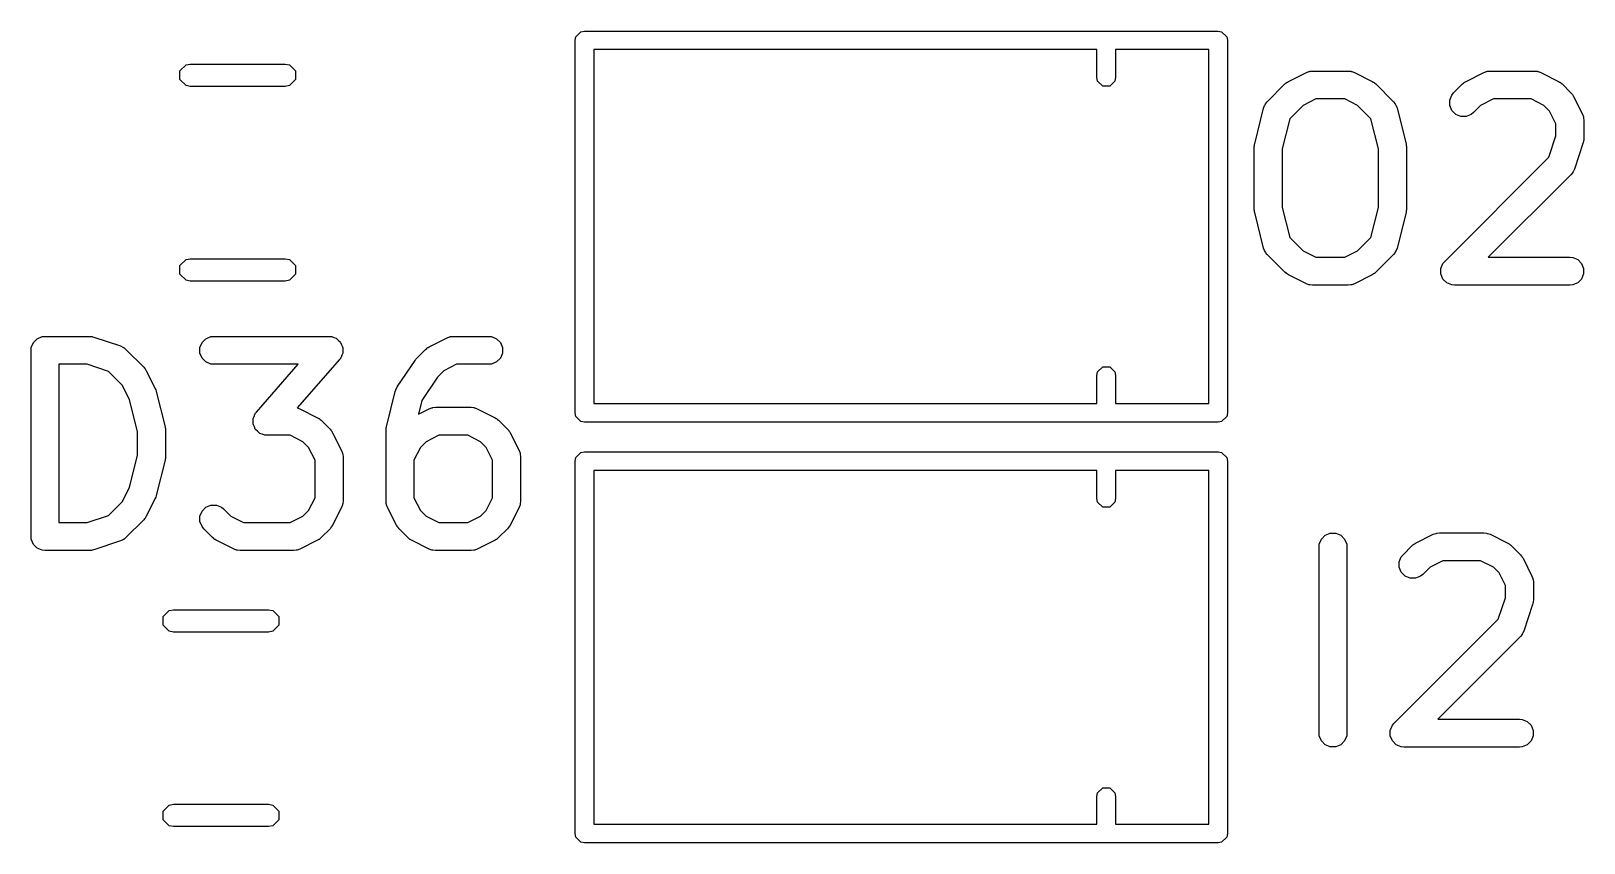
# Model space of a CAD drawing. Header units: inches. Extents: x 1.31 to 5.24, y -7.02 to -1.13.
# Drawn here: x 4.55 to 4.8781, y -2.4213 to -2.2496 of the extents above; entities that cross this region are included whole.
import ezdxf

# ---------------------------------------------------------------- set-up
doc = ezdxf.new("R2010")
doc.units = ezdxf.units.IN
doc.header["$MEASUREMENT"] = 0
doc.layers.add('F.Silkscreen', color=41, linetype='CONTINUOUS', true_color=0xf2eda1)

msp = doc.modelspace()

# ---------------------------------------------------------------- linework, layer by layer
at = {"layer": 'F.Silkscreen', "linetype": 'CONTINUOUS'}
for p, q in [((4.66511, -2.25082), (4.66618, -2.24976)), ((4.66618, -2.24976), (4.66693, -2.24961)), ((4.66693, -2.24961), (4.80079, -2.24961)), ((4.80079, -2.24961), (4.80154, -2.24976)), ((4.80154, -2.24976), (4.80261, -2.25082)), ((4.66496, -2.25157), (4.66511, -2.25082)), ((4.66496, -2.33031), (4.66496, -2.25157)), ((4.7752, -2.25354), (4.6689, -2.25354)), ((4.6689, -2.25354), (4.6689, -2.32835)), ((4.7752, -2.25945), (4.7752, -2.25354)), ((4.77913, -2.25354), (4.77913, -2.25945)), ((4.79882, -2.25354), (4.77913, -2.25354)), ((4.79882, -2.32835), (4.79882, -2.25354)), ((4.80261, -2.25082), (4.80276, -2.25157)), ((4.80276, -2.25157), (4.80276, -2.33031)), ((4.58149, -2.25805), (4.58277, -2.25677)), ((4.58277, -2.25677), (4.58367, -2.25659)), ((4.58367, -2.25659), (4.60373, -2.25659)), ((4.60373, -2.25659), (4.60463, -2.25677)), ((4.60463, -2.25677), (4.60591, -2.25805)), ((4.58149, -2.25986), (4.58149, -2.25805)), ((4.58277, -2.26114), (4.58149, -2.25986)), ((4.60591, -2.25986), (4.60463, -2.26114)), ((4.60591, -2.25805), (4.60591, -2.25986)), ((4.77535, -2.2602), (4.7752, -2.25945)), ((4.77641, -2.26127), (4.77535, -2.2602)), ((4.77898, -2.2602), (4.77792, -2.26127)), ((4.77913, -2.25945), (4.77898, -2.2602)), ((4.81544, -2.26041), (4.81569, -2.26025)), ((4.81569, -2.26025), (4.81944, -2.25838)), ((4.81944, -2.25838), (4.81998, -2.25817)), ((4.81998, -2.25817), (4.82008, -2.25816)), ((4.82008, -2.25816), (4.82018, -2.25812)), ((4.82018, -2.25812), (4.82076, -2.25806)), ((4.82076, -2.25806), (4.82826, -2.25806)), ((4.82826, -2.25806), (4.82883, -2.25812)), ((4.82883, -2.25812), (4.82893, -2.25816)), ((4.82893, -2.25816), (4.82904, -2.25817)), ((4.82904, -2.25817), (4.82958, -2.25838)), ((4.82958, -2.25838), (4.83333, -2.26025)), ((4.83333, -2.26025), (4.83358, -2.26041)), ((4.85294, -2.26041), (4.85318, -2.26025)), ((4.85318, -2.26025), (4.85693, -2.25838)), ((4.85693, -2.25838), (4.85747, -2.25817)), ((4.85747, -2.25817), (4.85758, -2.25816)), ((4.85758, -2.25816), (4.85768, -2.25812)), ((4.85768, -2.25812), (4.85825, -2.25806)), ((4.85825, -2.25806), (4.86763, -2.25806)), ((4.86763, -2.25806), (4.8682, -2.25812)), ((4.8682, -2.25812), (4.8683, -2.25816)), ((4.8683, -2.25816), (4.86841, -2.25817)), ((4.86841, -2.25817), (4.86895, -2.25838)), ((4.86895, -2.25838), (4.8727, -2.26025)), ((4.8727, -2.26025), (4.87295, -2.26041)), ((4.58367, -2.26132), (4.58277, -2.26114)), ((4.60373, -2.26132), (4.58367, -2.26132)), ((4.60463, -2.26114), (4.60373, -2.26132)), ((4.77792, -2.26127), (4.77641, -2.26127)), ((4.81117, -2.26455), (4.81492, -2.2608)), ((4.81492, -2.2608), (4.81515, -2.26062)), ((4.81515, -2.26062), (4.8152, -2.26056)), ((4.8152, -2.26056), (4.81529, -2.2605)), ((4.81529, -2.2605), (4.81537, -2.26044)), ((4.81537, -2.26044), (4.81544, -2.26041)), ((4.83358, -2.26041), (4.83365, -2.26044)), ((4.83365, -2.26044), (4.83373, -2.2605)), ((4.83373, -2.2605), (4.83382, -2.26056)), ((4.83382, -2.26056), (4.83387, -2.26062)), ((4.83387, -2.26062), (4.83409, -2.2608)), ((4.83409, -2.2608), (4.83784, -2.26455)), ((4.84973, -2.26419), (4.85017, -2.26313)), ((4.85017, -2.26313), (4.85054, -2.26268)), ((4.85054, -2.26268), (4.85242, -2.2608)), ((4.85242, -2.2608), (4.85264, -2.26062)), ((4.85264, -2.26062), (4.85269, -2.26056)), ((4.85269, -2.26056), (4.85278, -2.2605)), ((4.85278, -2.2605), (4.85286, -2.26044)), ((4.85286, -2.26044), (4.85294, -2.26041)), ((4.87295, -2.26041), (4.87302, -2.26044)), ((4.87302, -2.26044), (4.8731, -2.2605)), ((4.8731, -2.2605), (4.87319, -2.26056)), ((4.87319, -2.26056), (4.87324, -2.26062)), ((4.87324, -2.26062), (4.87346, -2.2608)), ((4.87346, -2.2608), (4.87534, -2.26268)), ((4.87534, -2.26268), (4.87553, -2.2629)), ((4.87553, -2.2629), (4.87558, -2.26296)), ((4.87558, -2.26296), (4.87564, -2.26304)), ((4.87564, -2.26304), (4.87571, -2.26313)), ((4.87571, -2.26313), (4.87574, -2.2632)), ((4.87574, -2.2632), (4.87589, -2.26345)), ((4.87589, -2.26345), (4.87777, -2.2672)), ((4.80852, -2.27342), (4.81039, -2.26592)), ((4.81039, -2.26592), (4.81059, -2.26538)), ((4.81059, -2.26538), (4.81072, -2.2652)), ((4.81072, -2.2652), (4.8108, -2.265)), ((4.8108, -2.265), (4.81117, -2.26455)), ((4.81876, -2.26532), (4.81593, -2.26815)), ((4.82146, -2.26397), (4.81876, -2.26532)), ((4.82756, -2.26397), (4.82146, -2.26397)), ((4.83026, -2.26532), (4.82756, -2.26397)), ((4.83309, -2.26815), (4.83026, -2.26532)), ((4.83784, -2.26455), (4.83821, -2.265)), ((4.83821, -2.265), (4.8383, -2.2652)), ((4.8383, -2.2652), (4.83843, -2.26538)), ((4.83843, -2.26538), (4.83862, -2.26592)), ((4.83862, -2.26592), (4.8405, -2.27342)), ((4.84973, -2.26534), (4.84973, -2.26419)), ((4.85017, -2.26641), (4.84973, -2.26534)), ((4.85099, -2.26722), (4.85017, -2.26641)), ((4.85625, -2.26532), (4.85472, -2.26685)), ((4.85895, -2.26397), (4.85625, -2.26532)), ((4.86693, -2.26397), (4.85895, -2.26397)), ((4.86963, -2.26532), (4.86693, -2.26397)), ((4.87082, -2.26652), (4.86963, -2.26532)), ((4.87217, -2.26921), (4.87082, -2.26652)), ((4.81593, -2.26815), (4.81434, -2.2745)), ((4.83468, -2.2745), (4.83309, -2.26815)), ((4.85205, -2.26766), (4.85099, -2.26722)), ((4.85321, -2.26766), (4.85205, -2.26766)), ((4.85427, -2.26722), (4.85321, -2.26766)), ((4.85472, -2.26685), (4.85427, -2.26722)), ((4.87217, -2.27179), (4.87217, -2.26921)), ((4.87777, -2.2672), (4.87797, -2.26774)), ((4.87797, -2.26774), (4.87798, -2.26784)), ((4.87798, -2.26784), (4.87802, -2.26794)), ((4.87802, -2.26794), (4.87808, -2.26852)), ((4.87808, -2.26852), (4.87808, -2.27227)), ((4.87067, -2.27629), (4.87217, -2.27179)), ((4.87793, -2.2732), (4.87605, -2.27882)), ((4.87799, -2.27291), (4.87793, -2.2732)), ((4.87802, -2.27284), (4.87799, -2.27291)), ((4.87803, -2.27274), (4.87802, -2.27284)), ((4.87806, -2.27263), (4.87803, -2.27274)), ((4.87808, -2.27227), (4.87805, -2.27256)), ((4.87805, -2.27256), (4.87806, -2.27263)), ((4.80843, -2.27414), (4.80844, -2.27404)), ((4.80843, -2.28726), (4.80843, -2.27414)), ((4.80844, -2.274), (4.80847, -2.27378)), ((4.80844, -2.27404), (4.80844, -2.274)), ((4.80847, -2.27378), (4.80849, -2.27356)), ((4.80849, -2.27356), (4.8085, -2.27352)), ((4.8085, -2.27352), (4.80852, -2.27342)), ((4.81434, -2.2745), (4.81434, -2.2869)), ((4.83468, -2.2869), (4.83468, -2.2745)), ((4.8405, -2.27342), (4.84051, -2.27352)), ((4.84051, -2.27352), (4.84053, -2.27356)), ((4.84053, -2.27356), (4.84055, -2.27378)), ((4.84055, -2.27378), (4.84058, -2.274)), ((4.84058, -2.274), (4.84057, -2.27404)), ((4.84057, -2.27404), (4.84058, -2.27414)), ((4.84058, -2.27414), (4.84058, -2.28726)), ((4.84867, -2.2983), (4.87067, -2.27629)), ((4.87571, -2.27953), (4.87534, -2.27998)), ((4.87575, -2.27943), (4.87571, -2.27953)), ((4.87582, -2.27935), (4.87575, -2.27943)), ((4.87605, -2.27882), (4.87582, -2.27935)), ((4.87534, -2.27998), (4.85788, -2.29743)), ((4.80844, -2.28736), (4.80843, -2.28726)), ((4.80844, -2.28741), (4.80844, -2.28736)), ((4.80847, -2.28762), (4.80844, -2.28741)), ((4.80849, -2.28784), (4.80847, -2.28762)), ((4.8085, -2.28788), (4.80849, -2.28784)), ((4.80852, -2.28798), (4.8085, -2.28788)), ((4.81039, -2.29548), (4.80852, -2.28798)), ((4.81434, -2.2869), (4.81593, -2.29325)), ((4.83309, -2.29325), (4.83468, -2.2869)), ((4.8405, -2.28798), (4.83862, -2.29548)), ((4.84051, -2.28788), (4.8405, -2.28798)), ((4.84053, -2.28784), (4.84051, -2.28788)), ((4.84055, -2.28762), (4.84053, -2.28784)), ((4.84058, -2.28741), (4.84055, -2.28762)), ((4.84058, -2.28726), (4.84057, -2.28736)), ((4.84057, -2.28736), (4.84058, -2.28741)), ((4.81059, -2.29602), (4.81039, -2.29548)), ((4.81072, -2.2962), (4.81059, -2.29602)), ((4.8108, -2.2964), (4.81072, -2.2962)), ((4.81593, -2.29325), (4.81876, -2.29609)), ((4.81876, -2.29609), (4.82146, -2.29743)), ((4.82756, -2.29743), (4.83026, -2.29609)), ((4.83026, -2.29609), (4.83309, -2.29325)), ((4.8383, -2.2962), (4.83821, -2.2964)), ((4.83843, -2.29602), (4.8383, -2.2962)), ((4.83862, -2.29548), (4.83843, -2.29602)), ((4.58149, -2.29919), (4.58277, -2.29792)), ((4.58149, -2.301), (4.58149, -2.29919)), ((4.58277, -2.29792), (4.58367, -2.29774)), ((4.58367, -2.29774), (4.60373, -2.29774)), ((4.60373, -2.29774), (4.60463, -2.29792)), ((4.60463, -2.29792), (4.60591, -2.29919)), ((4.60591, -2.29919), (4.60591, -2.301)), ((4.81117, -2.29685), (4.8108, -2.2964)), ((4.81492, -2.3006), (4.81117, -2.29685)), ((4.82146, -2.29743), (4.82756, -2.29743)), ((4.83784, -2.29685), (4.83409, -2.3006)), ((4.83821, -2.2964), (4.83784, -2.29685)), ((4.84786, -2.29981), (4.8483, -2.29875)), ((4.8483, -2.29875), (4.84867, -2.2983)), ((4.85788, -2.29743), (4.87513, -2.29743)), ((4.87513, -2.29743), (4.8757, -2.29749)), ((4.8757, -2.29749), (4.87677, -2.29793)), ((4.87677, -2.29793), (4.87758, -2.29875)), ((4.87758, -2.29875), (4.87802, -2.29981)), ((4.58277, -2.30228), (4.58149, -2.301)), ((4.58367, -2.30246), (4.58277, -2.30228)), ((4.60373, -2.30246), (4.58367, -2.30246)), ((4.60463, -2.30228), (4.60373, -2.30246)), ((4.60591, -2.301), (4.60463, -2.30228)), ((4.81515, -2.30079), (4.81492, -2.3006)), ((4.8152, -2.30084), (4.81515, -2.30079)), ((4.81529, -2.3009), (4.8152, -2.30084)), ((4.81537, -2.30097), (4.81529, -2.3009)), ((4.81544, -2.301), (4.81537, -2.30097)), ((4.81569, -2.30115), (4.81544, -2.301)), ((4.81944, -2.30303), (4.81569, -2.30115)), ((4.83333, -2.30115), (4.82958, -2.30303)), ((4.83358, -2.301), (4.83333, -2.30115)), ((4.83365, -2.30097), (4.83358, -2.301)), ((4.83373, -2.3009), (4.83365, -2.30097)), ((4.83382, -2.30084), (4.83373, -2.3009)), ((4.83387, -2.30079), (4.83382, -2.30084)), ((4.83409, -2.3006), (4.83387, -2.30079)), ((4.84786, -2.30096), (4.84786, -2.29981)), ((4.8483, -2.30203), (4.84786, -2.30096)), ((4.84911, -2.30284), (4.8483, -2.30203)), ((4.85018, -2.30328), (4.84911, -2.30284)), ((4.87677, -2.30284), (4.8757, -2.30328)), ((4.87758, -2.30203), (4.87677, -2.30284)), ((4.87802, -2.30096), (4.87758, -2.30203)), ((4.87802, -2.29981), (4.87802, -2.30096)), ((4.81998, -2.30323), (4.81944, -2.30303)), ((4.82008, -2.30324), (4.81998, -2.30323)), ((4.82018, -2.30328), (4.82008, -2.30324)), ((4.82076, -2.30334), (4.82018, -2.30328)), ((4.82826, -2.30334), (4.82076, -2.30334)), ((4.82883, -2.30328), (4.82826, -2.30334)), ((4.82893, -2.30324), (4.82883, -2.30328)), ((4.82904, -2.30323), (4.82893, -2.30324)), ((4.82958, -2.30303), (4.82904, -2.30323)), ((4.85075, -2.30334), (4.85018, -2.30328)), ((4.87513, -2.30334), (4.85075, -2.30334)), ((4.8757, -2.30328), (4.87513, -2.30334)), ((4.55008, -2.31654), (4.55053, -2.31548)), ((4.55053, -2.31548), (4.55134, -2.31466)), ((4.55134, -2.31466), (4.5524, -2.31422)), ((4.5524, -2.31422), (4.55298, -2.31417)), ((4.55298, -2.31417), (4.56235, -2.31417)), ((4.56235, -2.31417), (4.56265, -2.31419)), ((4.56265, -2.31419), (4.56272, -2.31419)), ((4.56272, -2.31419), (4.56283, -2.31421)), ((4.56283, -2.31421), (4.56293, -2.31422)), ((4.56293, -2.31422), (4.563, -2.31425)), ((4.563, -2.31425), (4.56329, -2.31432)), ((4.56329, -2.31432), (4.56891, -2.31619)), ((4.58571, -2.31654), (4.58615, -2.31548)), ((4.58615, -2.31548), (4.58696, -2.31466)), ((4.58696, -2.31466), (4.58803, -2.31422)), ((4.58803, -2.31422), (4.5886, -2.31417)), ((4.5886, -2.31417), (4.61297, -2.31417)), ((4.61297, -2.31417), (4.61328, -2.3142)), ((4.61328, -2.3142), (4.61336, -2.31419)), ((4.61336, -2.31419), (4.61341, -2.31421)), ((4.61341, -2.31421), (4.61355, -2.31422)), ((4.61355, -2.31422), (4.61399, -2.31441)), ((4.61399, -2.31441), (4.61445, -2.31456)), ((4.61445, -2.31456), (4.61452, -2.31463)), ((4.61452, -2.31463), (4.61461, -2.31466)), ((4.61461, -2.31466), (4.61495, -2.315)), ((4.61495, -2.315), (4.61531, -2.31532)), ((4.61531, -2.31532), (4.61536, -2.31541)), ((4.61536, -2.31541), (4.61543, -2.31548)), ((4.61543, -2.31548), (4.61561, -2.31592)), ((4.61561, -2.31592), (4.61582, -2.31635)), ((4.63415, -2.31635), (4.6379, -2.31448)), ((4.6379, -2.31448), (4.63844, -2.31427)), ((4.63844, -2.31427), (4.63855, -2.31426)), ((4.63855, -2.31426), (4.63864, -2.31422)), ((4.63864, -2.31422), (4.63922, -2.31417)), ((4.63922, -2.31417), (4.64672, -2.31417)), ((4.64672, -2.31417), (4.6473, -2.31422)), ((4.6473, -2.31422), (4.64836, -2.31466)), ((4.64836, -2.31466), (4.64917, -2.31548)), ((4.64917, -2.31548), (4.64962, -2.31654)), ((4.55003, -2.31712), (4.55008, -2.31654)), ((4.55003, -2.35649), (4.55003, -2.31712)), ((4.56891, -2.31619), (4.56944, -2.31643)), ((4.56944, -2.31643), (4.56952, -2.3165)), ((4.56952, -2.3165), (4.56962, -2.31654)), ((4.56962, -2.31654), (4.57007, -2.31691)), ((4.57007, -2.31691), (4.57382, -2.32066)), ((4.58571, -2.31769), (4.58571, -2.31654)), ((4.58615, -2.31876), (4.58571, -2.31769)), ((4.58696, -2.31957), (4.58615, -2.31876)), ((4.6152, -2.31906), (4.60626, -2.32927)), ((4.61537, -2.31881), (4.6152, -2.31906)), ((4.61543, -2.31876), (4.61537, -2.31881)), ((4.61545, -2.31871), (4.61543, -2.31876)), ((4.61553, -2.31859), (4.61545, -2.31871)), ((4.61569, -2.31814), (4.61553, -2.31859)), ((4.61587, -2.31769), (4.61569, -2.31814)), ((4.61582, -2.31635), (4.61583, -2.31645)), ((4.61583, -2.31645), (4.61587, -2.31654)), ((4.61587, -2.31654), (4.61587, -2.31702)), ((4.61587, -2.31702), (4.6159, -2.3175)), ((4.6159, -2.3175), (4.61587, -2.3176)), ((4.61587, -2.3176), (4.61587, -2.31769)), ((4.62739, -2.32485), (4.63114, -2.31923)), ((4.63114, -2.31923), (4.63132, -2.31901)), ((4.63114, -2.31923), (4.63114, -2.31923)), ((4.63114, -2.31923), (4.63114, -2.31923)), ((4.63132, -2.31901), (4.63151, -2.31878)), ((4.63151, -2.31878), (4.63338, -2.31691)), ((4.63151, -2.31878), (4.63151, -2.31878)), ((4.63151, -2.31878), (4.63151, -2.31878)), ((4.63338, -2.31691), (4.63361, -2.31672)), ((4.63361, -2.31672), (4.63366, -2.31666)), ((4.63366, -2.31666), (4.63375, -2.3166)), ((4.63375, -2.3166), (4.63383, -2.31654)), ((4.63383, -2.31654), (4.6339, -2.31651)), ((4.6339, -2.31651), (4.63415, -2.31635)), ((4.64917, -2.31876), (4.64836, -2.31957)), ((4.64962, -2.31769), (4.64917, -2.31876)), ((4.64962, -2.31654), (4.64962, -2.31769)), ((4.56188, -2.32007), (4.55593, -2.32007)), ((4.55593, -2.32007), (4.55593, -2.35354)), ((4.56638, -2.32157), (4.56188, -2.32007)), ((4.5693, -2.32449), (4.56638, -2.32157)), ((4.57382, -2.32066), (4.574, -2.32088)), ((4.574, -2.32088), (4.57406, -2.32093)), ((4.57406, -2.32093), (4.57412, -2.32102)), ((4.57412, -2.32102), (4.57418, -2.3211)), ((4.57418, -2.3211), (4.57421, -2.32117)), ((4.57421, -2.32117), (4.57437, -2.32142)), ((4.57437, -2.32142), (4.57624, -2.32517)), ((4.58803, -2.32001), (4.58696, -2.31957)), ((4.5886, -2.32007), (4.58803, -2.32001)), ((4.60647, -2.32007), (4.5886, -2.32007)), ((4.59763, -2.33017), (4.60647, -2.32007)), ((4.63722, -2.32142), (4.63589, -2.32275)), ((4.63992, -2.32007), (4.63722, -2.32142)), ((4.64672, -2.32007), (4.63992, -2.32007)), ((4.6473, -2.32001), (4.64672, -2.32007)), ((4.64836, -2.31957), (4.6473, -2.32001)), ((4.7752, -2.32244), (4.77535, -2.32169)), ((4.7752, -2.32835), (4.7752, -2.32244)), ((4.77535, -2.32169), (4.77641, -2.32062)), ((4.77641, -2.32062), (4.77792, -2.32062)), ((4.77792, -2.32062), (4.77898, -2.32169)), ((4.77898, -2.32169), (4.77913, -2.32244)), ((4.77913, -2.32244), (4.77913, -2.32835)), ((4.57082, -2.32752), (4.5693, -2.32449)), ((4.57624, -2.32517), (4.57626, -2.32521)), ((4.57626, -2.32521), (4.57627, -2.32523)), ((4.57627, -2.32523), (4.57636, -2.32547)), ((4.57636, -2.32547), (4.57645, -2.32571)), ((4.57645, -2.32571), (4.57645, -2.32573)), ((4.57645, -2.32573), (4.57647, -2.32578)), ((4.57647, -2.32578), (4.57834, -2.33328)), ((4.62511, -2.33328), (4.62698, -2.32578)), ((4.62698, -2.32578), (4.6271, -2.32544)), ((4.6271, -2.32544), (4.62712, -2.32537)), ((4.62712, -2.32537), (4.62715, -2.3253)), ((4.62715, -2.3253), (4.62718, -2.32523)), ((4.62718, -2.32523), (4.62722, -2.32517)), ((4.62722, -2.32517), (4.62739, -2.32485)), ((4.63589, -2.32275), (4.63259, -2.3277)), ((4.57253, -2.33436), (4.57082, -2.32752)), ((4.63259, -2.3277), (4.63186, -2.33062)), ((4.6689, -2.32835), (4.7752, -2.32835)), ((4.77913, -2.32835), (4.79882, -2.32835)), ((4.59692, -2.33173), (4.59695, -2.33164)), ((4.59695, -2.33221), (4.59692, -2.33173)), ((4.59695, -2.33154), (4.59714, -2.3311)), ((4.59695, -2.33164), (4.59695, -2.33154)), ((4.59695, -2.33269), (4.59695, -2.33221)), ((4.59714, -2.3311), (4.59729, -2.33064)), ((4.59729, -2.33064), (4.59737, -2.33053)), ((4.59737, -2.33053), (4.59739, -2.33048)), ((4.59739, -2.33048), (4.59745, -2.33042)), ((4.59745, -2.33042), (4.59763, -2.33017)), ((4.60626, -2.32927), (4.60679, -2.32948)), ((4.60679, -2.32948), (4.61054, -2.33135)), ((4.61054, -2.33135), (4.61079, -2.33151)), ((4.61079, -2.33151), (4.61086, -2.33154)), ((4.61086, -2.33154), (4.61095, -2.3316)), ((4.61095, -2.3316), (4.61103, -2.33166)), ((4.61103, -2.33166), (4.61109, -2.33172)), ((4.61109, -2.33172), (4.61131, -2.3319)), ((4.61131, -2.3319), (4.61319, -2.33378)), ((4.63186, -2.33062), (4.63415, -2.32948)), ((4.63415, -2.32948), (4.63469, -2.32927)), ((4.63469, -2.32927), (4.6348, -2.32926)), ((4.6348, -2.32926), (4.63489, -2.32922)), ((4.63489, -2.32922), (4.63547, -2.32916)), ((4.63547, -2.32916), (4.64297, -2.32916)), ((4.64297, -2.32916), (4.64355, -2.32922)), ((4.64355, -2.32922), (4.64364, -2.32926)), ((4.64364, -2.32926), (4.64375, -2.32927)), ((4.64375, -2.32927), (4.64429, -2.32948)), ((4.64429, -2.32948), (4.64804, -2.33135)), ((4.64804, -2.33135), (4.64829, -2.33151)), ((4.64829, -2.33151), (4.64836, -2.33154)), ((4.64836, -2.33154), (4.64844, -2.3316)), ((4.64844, -2.3316), (4.64853, -2.33166)), ((4.64853, -2.33166), (4.64858, -2.33172)), ((4.64858, -2.33172), (4.64881, -2.3319)), ((4.64881, -2.3319), (4.65068, -2.33378)), ((4.66511, -2.33107), (4.66496, -2.33031)), ((4.66618, -2.33213), (4.66511, -2.33107)), ((4.66693, -2.33228), (4.66618, -2.33213)), ((4.80079, -2.33228), (4.66693, -2.33228)), ((4.80154, -2.33213), (4.80079, -2.33228)), ((4.80261, -2.33107), (4.80154, -2.33213)), ((4.80276, -2.33031), (4.80261, -2.33107)), ((4.57253, -2.33925), (4.57253, -2.33436)), ((4.57834, -2.33328), (4.57836, -2.33338)), ((4.57836, -2.33338), (4.57837, -2.33342)), ((4.57837, -2.33342), (4.5784, -2.33363)), ((4.5784, -2.33363), (4.57843, -2.33385)), ((4.57843, -2.33385), (4.57842, -2.33389)), ((4.57842, -2.33389), (4.57843, -2.33399)), ((4.57843, -2.33399), (4.57843, -2.33962)), ((4.59699, -2.33278), (4.59695, -2.33269)), ((4.597, -2.33288), (4.59699, -2.33278)), ((4.59721, -2.33331), (4.597, -2.33288)), ((4.59739, -2.33376), (4.59721, -2.33331)), ((4.59747, -2.33383), (4.59739, -2.33376)), ((4.59751, -2.33392), (4.59747, -2.33383)), ((4.59787, -2.33423), (4.59751, -2.33392)), ((4.59821, -2.33457), (4.59787, -2.33423)), ((4.5983, -2.33461), (4.59821, -2.33457)), ((4.59838, -2.33468), (4.5983, -2.33461)), ((4.59883, -2.33483), (4.59838, -2.33468)), ((4.59927, -2.33501), (4.59883, -2.33483)), ((4.59941, -2.33503), (4.59927, -2.33501)), ((4.59947, -2.33504), (4.59941, -2.33503)), ((4.59955, -2.33504), (4.59947, -2.33504)), ((4.59985, -2.33507), (4.59955, -2.33504)), ((4.60478, -2.33507), (4.59985, -2.33507)), ((4.60747, -2.33642), (4.60478, -2.33507)), ((4.61319, -2.33378), (4.61337, -2.334)), ((4.61337, -2.334), (4.61343, -2.33406)), ((4.61343, -2.33406), (4.61349, -2.33415)), ((4.61349, -2.33415), (4.61355, -2.33423)), ((4.61355, -2.33423), (4.61358, -2.3343)), ((4.61358, -2.3343), (4.61374, -2.33455)), ((4.61374, -2.33455), (4.61561, -2.3383)), ((4.62502, -2.33385), (4.62505, -2.33363)), ((4.62503, -2.33389), (4.62502, -2.33385)), ((4.62502, -2.33399), (4.62503, -2.33389)), ((4.62502, -2.34899), (4.62502, -2.33399)), ((4.62505, -2.33363), (4.62508, -2.33342)), ((4.62508, -2.33342), (4.62509, -2.33338)), ((4.62509, -2.33338), (4.62511, -2.33328)), ((4.63617, -2.33507), (4.63347, -2.33642)), ((4.64227, -2.33507), (4.63617, -2.33507)), ((4.64497, -2.33642), (4.64227, -2.33507)), ((4.65068, -2.33378), (4.65087, -2.334)), ((4.65087, -2.334), (4.65093, -2.33406)), ((4.65093, -2.33406), (4.65098, -2.33415)), ((4.65098, -2.33415), (4.65105, -2.33423)), ((4.65105, -2.33423), (4.65108, -2.3343)), ((4.65108, -2.3343), (4.65123, -2.33455)), ((4.65123, -2.33455), (4.65311, -2.3383)), ((4.60867, -2.33762), (4.60747, -2.33642)), ((4.61002, -2.34031), (4.60867, -2.33762)), ((4.61561, -2.3383), (4.61582, -2.33884)), ((4.61582, -2.33884), (4.61583, -2.33894)), ((4.61583, -2.33894), (4.61587, -2.33904)), ((4.63227, -2.33762), (4.63092, -2.34031)), ((4.63347, -2.33642), (4.63227, -2.33762)), ((4.64617, -2.33762), (4.64497, -2.33642)), ((4.64752, -2.34031), (4.64617, -2.33762)), ((4.65311, -2.3383), (4.65332, -2.33884)), ((4.65332, -2.33884), (4.65332, -2.33894)), ((4.65332, -2.33894), (4.65336, -2.33904)), ((4.66511, -2.3398), (4.66618, -2.33873)), ((4.66618, -2.33873), (4.66693, -2.33858)), ((4.66693, -2.33858), (4.80079, -2.33858)), ((4.80079, -2.33858), (4.80154, -2.33873)), ((4.80154, -2.33873), (4.80261, -2.3398)), ((4.57082, -2.34608), (4.57253, -2.33925)), ((4.57834, -2.34033), (4.57647, -2.34783)), ((4.57836, -2.34023), (4.57834, -2.34033)), ((4.57837, -2.34019), (4.57836, -2.34023)), ((4.5784, -2.33998), (4.57837, -2.34019)), ((4.57843, -2.33976), (4.5784, -2.33998)), ((4.57843, -2.33962), (4.57842, -2.33972)), ((4.57842, -2.33972), (4.57843, -2.33976)), ((4.61002, -2.34829), (4.61002, -2.34031)), ((4.61587, -2.33904), (4.61593, -2.33962)), ((4.61593, -2.33962), (4.61593, -2.34899)), ((4.63092, -2.34031), (4.63092, -2.34829)), ((4.64752, -2.34829), (4.64752, -2.34031)), ((4.65336, -2.33904), (4.65342, -2.33962)), ((4.65342, -2.33962), (4.65342, -2.34899)), ((4.66496, -2.34055), (4.66511, -2.3398)), ((4.66496, -2.41929), (4.66496, -2.34055)), ((4.80261, -2.3398), (4.80276, -2.34055)), ((4.80276, -2.34055), (4.80276, -2.41929)), ((4.7752, -2.34252), (4.6689, -2.34252)), ((4.6689, -2.34252), (4.6689, -2.41732)), ((4.7752, -2.34843), (4.7752, -2.34252)), ((4.77913, -2.34252), (4.77913, -2.34843)), ((4.79882, -2.34252), (4.77913, -2.34252)), ((4.79882, -2.41732), (4.79882, -2.34252)), ((4.5693, -2.34912), (4.57082, -2.34608)), ((4.57624, -2.34844), (4.57437, -2.35219)), ((4.57626, -2.34839), (4.57624, -2.34844)), ((4.57627, -2.34838), (4.57626, -2.34839)), ((4.57636, -2.34813), (4.57627, -2.34838)), ((4.57645, -2.34789), (4.57636, -2.34813)), ((4.57647, -2.34783), (4.57645, -2.34787)), ((4.57645, -2.34787), (4.57645, -2.34789)), ((4.60867, -2.35099), (4.61002, -2.34829)), ((4.63092, -2.34829), (4.63227, -2.35099)), ((4.64617, -2.35099), (4.64752, -2.34829)), ((4.77535, -2.34918), (4.7752, -2.34843)), ((4.77913, -2.34843), (4.77898, -2.34918)), ((4.56188, -2.35354), (4.56638, -2.35203)), ((4.56638, -2.35203), (4.5693, -2.34912)), ((4.58571, -2.35216), (4.58615, -2.3511)), ((4.58615, -2.3511), (4.58696, -2.35028)), ((4.58696, -2.35028), (4.58803, -2.34984)), ((4.58803, -2.34984), (4.58918, -2.34984)), ((4.58918, -2.34984), (4.59024, -2.35028)), ((4.59024, -2.35028), (4.59069, -2.35065)), ((4.59069, -2.35065), (4.59223, -2.35219)), ((4.60747, -2.35219), (4.60867, -2.35099)), ((4.61561, -2.35031), (4.61374, -2.35406)), ((4.61582, -2.34977), (4.61561, -2.35031)), ((4.61583, -2.34966), (4.61582, -2.34977)), ((4.61587, -2.34957), (4.61583, -2.34966)), ((4.61593, -2.34899), (4.61587, -2.34957)), ((4.62508, -2.34957), (4.62502, -2.34899)), ((4.62512, -2.34966), (4.62508, -2.34957)), ((4.62512, -2.34977), (4.62512, -2.34966)), ((4.62533, -2.35031), (4.62512, -2.34977)), ((4.62721, -2.35406), (4.62533, -2.35031)), ((4.63227, -2.35099), (4.63347, -2.35219)), ((4.64497, -2.35219), (4.64617, -2.35099)), ((4.65311, -2.35031), (4.65123, -2.35406)), ((4.65332, -2.34977), (4.65311, -2.35031)), ((4.65336, -2.34957), (4.65332, -2.34966)), ((4.65332, -2.34966), (4.65332, -2.34977)), ((4.65342, -2.34899), (4.65336, -2.34957)), ((4.77641, -2.35024), (4.77535, -2.34918)), ((4.77792, -2.35024), (4.77641, -2.35024)), ((4.77898, -2.34918), (4.77792, -2.35024)), ((4.55593, -2.35354), (4.56188, -2.35354)), ((4.57382, -2.35295), (4.57007, -2.3567)), ((4.574, -2.35273), (4.57382, -2.35295)), ((4.57406, -2.35268), (4.574, -2.35273)), ((4.57412, -2.35259), (4.57406, -2.35268)), ((4.57418, -2.35251), (4.57412, -2.35259)), ((4.57421, -2.35243), (4.57418, -2.35251)), ((4.57437, -2.35219), (4.57421, -2.35243)), ((4.58571, -2.35332), (4.58571, -2.35216)), ((4.58615, -2.35438), (4.58571, -2.35332)), ((4.58651, -2.35483), (4.58615, -2.35438)), ((4.58839, -2.3567), (4.58651, -2.35483)), ((4.59223, -2.35219), (4.59492, -2.35354)), ((4.59492, -2.35354), (4.60478, -2.35354)), ((4.60478, -2.35354), (4.60747, -2.35219)), ((4.61319, -2.35483), (4.61131, -2.3567)), ((4.61337, -2.3546), (4.61319, -2.35483)), ((4.61343, -2.35455), (4.61337, -2.3546)), ((4.61349, -2.35446), (4.61343, -2.35455)), ((4.61355, -2.35438), (4.61349, -2.35446)), ((4.61358, -2.35431), (4.61355, -2.35438)), ((4.61374, -2.35406), (4.61358, -2.35431)), ((4.62736, -2.35431), (4.62721, -2.35406)), ((4.62739, -2.35438), (4.62736, -2.35431)), ((4.62746, -2.35446), (4.62739, -2.35438)), ((4.62751, -2.35455), (4.62746, -2.35446)), ((4.62757, -2.3546), (4.62751, -2.35455)), ((4.62776, -2.35483), (4.62757, -2.3546)), ((4.62963, -2.3567), (4.62776, -2.35483)), ((4.63347, -2.35219), (4.63617, -2.35354)), ((4.63617, -2.35354), (4.64227, -2.35354)), ((4.64227, -2.35354), (4.64497, -2.35219)), ((4.65068, -2.35483), (4.64881, -2.3567)), ((4.65087, -2.3546), (4.65068, -2.35483)), ((4.65093, -2.35455), (4.65087, -2.3546)), ((4.65098, -2.35446), (4.65093, -2.35455)), ((4.65105, -2.35438), (4.65098, -2.35446)), ((4.65108, -2.35431), (4.65105, -2.35438)), ((4.65123, -2.35406), (4.65108, -2.35431)), ((4.55008, -2.35706), (4.55003, -2.35649)), ((4.55053, -2.35813), (4.55008, -2.35706)), ((4.55134, -2.35894), (4.55053, -2.35813)), ((4.56891, -2.35742), (4.56329, -2.35929)), ((4.56944, -2.35718), (4.56891, -2.35742)), ((4.56952, -2.35711), (4.56944, -2.35718)), ((4.56962, -2.35707), (4.56952, -2.35711)), ((4.57007, -2.3567), (4.56962, -2.35707)), ((4.58861, -2.35689), (4.58839, -2.3567)), ((4.58867, -2.35695), (4.58861, -2.35689)), ((4.58875, -2.357), (4.58867, -2.35695)), ((4.58884, -2.35707), (4.58875, -2.357)), ((4.58891, -2.3571), (4.58884, -2.35707)), ((4.58916, -2.35726), (4.58891, -2.3571)), ((4.59291, -2.35913), (4.58916, -2.35726)), ((4.61054, -2.35726), (4.60679, -2.35913)), ((4.61079, -2.3571), (4.61054, -2.35726)), ((4.61086, -2.35707), (4.61079, -2.3571)), ((4.61095, -2.357), (4.61086, -2.35707)), ((4.61103, -2.35695), (4.61095, -2.357)), ((4.61109, -2.35689), (4.61103, -2.35695)), ((4.61131, -2.3567), (4.61109, -2.35689)), ((4.62986, -2.35689), (4.62963, -2.3567)), ((4.62991, -2.35695), (4.62986, -2.35689)), ((4.63, -2.357), (4.62991, -2.35695)), ((4.63008, -2.35707), (4.63, -2.357)), ((4.63015, -2.3571), (4.63008, -2.35707)), ((4.6304, -2.35726), (4.63015, -2.3571)), ((4.63415, -2.35913), (4.6304, -2.35726)), ((4.64804, -2.35726), (4.64429, -2.35913)), ((4.64829, -2.3571), (4.64804, -2.35726)), ((4.64836, -2.35707), (4.64829, -2.3571)), ((4.64844, -2.357), (4.64836, -2.35707)), ((4.64853, -2.35695), (4.64844, -2.357)), ((4.64858, -2.35689), (4.64853, -2.35695)), ((4.64881, -2.3567), (4.64858, -2.35689)), ((4.82212, -2.35865), (4.82217, -2.35808)), ((4.82212, -2.39802), (4.82212, -2.35865)), ((4.82217, -2.35808), (4.82261, -2.35701)), ((4.82261, -2.35701), (4.82343, -2.3562)), ((4.82343, -2.3562), (4.82449, -2.35576)), ((4.82449, -2.35576), (4.82565, -2.35576)), ((4.82565, -2.35576), (4.82671, -2.3562)), ((4.82671, -2.3562), (4.82753, -2.35701)), ((4.82753, -2.35701), (4.82797, -2.35808)), ((4.82797, -2.35808), (4.82802, -2.35865)), ((4.82802, -2.35865), (4.82802, -2.39802)), ((4.83986, -2.36032), (4.84173, -2.35844)), ((4.84173, -2.35844), (4.84196, -2.35826)), ((4.84196, -2.35826), (4.84201, -2.3582)), ((4.84201, -2.3582), (4.8421, -2.35814)), ((4.8421, -2.35814), (4.84218, -2.35807)), ((4.84218, -2.35807), (4.84225, -2.35804)), ((4.84225, -2.35804), (4.8425, -2.35789)), ((4.8425, -2.35789), (4.84625, -2.35601)), ((4.84625, -2.35601), (4.84679, -2.35581)), ((4.84679, -2.35581), (4.84689, -2.3558)), ((4.84689, -2.3558), (4.84699, -2.35576)), ((4.84699, -2.35576), (4.84757, -2.3557)), ((4.84757, -2.3557), (4.85694, -2.3557)), ((4.85694, -2.3557), (4.85752, -2.35576)), ((4.85752, -2.35576), (4.85762, -2.3558)), ((4.85762, -2.3558), (4.85772, -2.35581)), ((4.85772, -2.35581), (4.85826, -2.35601)), ((4.85826, -2.35601), (4.86201, -2.35789)), ((4.86201, -2.35789), (4.86226, -2.35804)), ((4.86226, -2.35804), (4.86233, -2.35807)), ((4.86233, -2.35807), (4.86241, -2.35814)), ((4.86241, -2.35814), (4.8625, -2.3582)), ((4.8625, -2.3582), (4.86255, -2.35826)), ((4.86255, -2.35826), (4.86278, -2.35844)), ((4.86278, -2.35844), (4.86465, -2.36032)), ((4.5524, -2.35938), (4.55134, -2.35894)), ((4.55298, -2.35944), (4.5524, -2.35938)), ((4.56235, -2.35944), (4.55298, -2.35944)), ((4.56265, -2.35941), (4.56235, -2.35944)), ((4.56272, -2.35942), (4.56265, -2.35941)), ((4.56283, -2.3594), (4.56272, -2.35942)), ((4.56293, -2.35938), (4.56283, -2.3594)), ((4.563, -2.35936), (4.56293, -2.35938)), ((4.56329, -2.35929), (4.563, -2.35936)), ((4.59345, -2.35934), (4.59291, -2.35913)), ((4.59355, -2.35934), (4.59345, -2.35934)), ((4.59365, -2.35938), (4.59355, -2.35934)), ((4.59423, -2.35944), (4.59365, -2.35938)), ((4.60547, -2.35944), (4.59423, -2.35944)), ((4.60605, -2.35938), (4.60547, -2.35944)), ((4.60615, -2.35934), (4.60605, -2.35938)), ((4.60625, -2.35934), (4.60615, -2.35934)), ((4.60679, -2.35913), (4.60625, -2.35934)), ((4.63469, -2.35934), (4.63415, -2.35913)), ((4.6348, -2.35934), (4.63469, -2.35934)), ((4.63489, -2.35938), (4.6348, -2.35934)), ((4.63547, -2.35944), (4.63489, -2.35938)), ((4.64297, -2.35944), (4.63547, -2.35944)), ((4.64355, -2.35938), (4.64297, -2.35944)), ((4.64364, -2.35934), (4.64355, -2.35938)), ((4.64375, -2.35934), (4.64364, -2.35934)), ((4.64429, -2.35913), (4.64375, -2.35934)), ((4.83905, -2.36183), (4.83949, -2.36076)), ((4.83905, -2.36298), (4.83905, -2.36183)), ((4.83949, -2.36076), (4.83986, -2.36032)), ((4.84826, -2.36161), (4.84557, -2.36296)), ((4.85624, -2.36161), (4.84826, -2.36161)), ((4.85894, -2.36296), (4.85624, -2.36161)), ((4.86465, -2.36032), (4.86484, -2.36054)), ((4.86484, -2.36054), (4.8649, -2.36059)), ((4.8649, -2.36059), (4.86495, -2.36068)), ((4.86495, -2.36068), (4.86502, -2.36076)), ((4.86502, -2.36076), (4.86505, -2.36084)), ((4.86505, -2.36084), (4.86521, -2.36108)), ((4.86521, -2.36108), (4.86708, -2.36483)), ((4.83949, -2.36404), (4.83905, -2.36298)), ((4.8403, -2.36486), (4.83949, -2.36404)), ((4.84137, -2.3653), (4.8403, -2.36486)), ((4.84358, -2.36486), (4.84252, -2.3653)), ((4.84403, -2.36449), (4.84358, -2.36486)), ((4.84557, -2.36296), (4.84403, -2.36449)), ((4.86014, -2.36415), (4.85894, -2.36296)), ((4.86149, -2.36685), (4.86014, -2.36415)), ((4.86708, -2.36483), (4.86729, -2.36537)), ((4.84252, -2.3653), (4.84137, -2.3653)), ((4.86149, -2.36942), (4.86149, -2.36685)), ((4.86729, -2.36537), (4.8673, -2.36548)), ((4.8673, -2.36548), (4.86734, -2.36558)), ((4.86734, -2.36558), (4.86739, -2.36615)), ((4.86739, -2.36615), (4.86739, -2.3699)), ((4.85998, -2.37393), (4.86149, -2.36942)), ((4.86724, -2.37084), (4.86537, -2.37646)), ((4.86731, -2.37055), (4.86724, -2.37084)), ((4.86734, -2.37048), (4.86731, -2.37055)), ((4.86735, -2.37037), (4.86734, -2.37048)), ((4.86737, -2.37027), (4.86735, -2.37037)), ((4.86739, -2.3699), (4.86736, -2.37019)), ((4.86736, -2.37019), (4.86737, -2.37027)), ((4.57795, -2.37341), (4.57923, -2.37213)), ((4.57795, -2.37521), (4.57795, -2.37341)), ((4.57923, -2.37213), (4.58013, -2.37195)), ((4.58013, -2.37195), (4.60019, -2.37195)), ((4.60019, -2.37195), (4.60109, -2.37213)), ((4.60109, -2.37213), (4.60237, -2.37341)), ((4.60237, -2.37341), (4.60237, -2.37521)), ((4.83798, -2.39594), (4.85998, -2.37393)), ((4.57923, -2.37649), (4.57795, -2.37521)), ((4.58013, -2.37667), (4.57923, -2.37649)), ((4.60019, -2.37667), (4.58013, -2.37667)), ((4.60109, -2.37649), (4.60019, -2.37667)), ((4.60237, -2.37521), (4.60109, -2.37649)), ((4.86465, -2.37762), (4.8472, -2.39507)), ((4.86502, -2.37717), (4.86465, -2.37762)), ((4.86506, -2.37707), (4.86502, -2.37717)), ((4.86513, -2.37699), (4.86506, -2.37707)), ((4.86537, -2.37646), (4.86513, -2.37699)), ((4.82217, -2.3986), (4.82212, -2.39802)), ((4.82802, -2.39802), (4.82797, -2.3986)), ((4.83717, -2.39745), (4.83761, -2.39638)), ((4.83717, -2.3986), (4.83717, -2.39745)), ((4.83761, -2.39638), (4.83798, -2.39594)), ((4.8472, -2.39507), (4.86444, -2.39507)), ((4.86444, -2.39507), (4.86502, -2.39513)), ((4.86502, -2.39513), (4.86608, -2.39557)), ((4.86608, -2.39557), (4.8669, -2.39638)), ((4.8669, -2.39638), (4.86734, -2.39745)), ((4.86734, -2.39745), (4.86734, -2.3986)), ((4.82261, -2.39966), (4.82217, -2.3986)), ((4.82343, -2.40048), (4.82261, -2.39966)), ((4.82449, -2.40092), (4.82343, -2.40048)), ((4.82565, -2.40092), (4.82449, -2.40092)), ((4.82671, -2.40048), (4.82565, -2.40092)), ((4.82753, -2.39966), (4.82671, -2.40048)), ((4.82797, -2.3986), (4.82753, -2.39966)), ((4.83761, -2.39966), (4.83717, -2.3986)), ((4.83843, -2.40048), (4.83761, -2.39966)), ((4.83949, -2.40092), (4.83843, -2.40048)), ((4.84007, -2.40098), (4.83949, -2.40092)), ((4.86444, -2.40098), (4.84007, -2.40098)), ((4.86502, -2.40092), (4.86444, -2.40098)), ((4.86608, -2.40048), (4.86502, -2.40092)), ((4.8669, -2.39966), (4.86608, -2.40048)), ((4.86734, -2.3986), (4.8669, -2.39966)), ((4.7752, -2.41142), (4.77535, -2.41066)), ((4.77535, -2.41066), (4.77641, -2.4096)), ((4.77641, -2.4096), (4.77792, -2.4096)), ((4.77792, -2.4096), (4.77898, -2.41066)), ((4.77898, -2.41066), (4.77913, -2.41142)), ((4.57795, -2.41455), (4.57923, -2.41327)), ((4.57923, -2.41327), (4.58013, -2.41309)), ((4.58013, -2.41309), (4.60019, -2.41309)), ((4.60019, -2.41309), (4.60109, -2.41327)), ((4.60109, -2.41327), (4.60237, -2.41455)), ((4.7752, -2.41732), (4.7752, -2.41142)), ((4.77913, -2.41142), (4.77913, -2.41732)), ((4.57795, -2.41636), (4.57795, -2.41455)), ((4.57923, -2.41764), (4.57795, -2.41636)), ((4.58013, -2.41781), (4.57923, -2.41764)), ((4.60109, -2.41764), (4.60019, -2.41781)), ((4.60237, -2.41636), (4.60109, -2.41764)), ((4.60237, -2.41455), (4.60237, -2.41636)), ((4.6689, -2.41732), (4.7752, -2.41732)), ((4.77913, -2.41732), (4.79882, -2.41732)), ((4.60019, -2.41781), (4.58013, -2.41781)), ((4.66511, -2.42004), (4.66496, -2.41929)), ((4.66618, -2.42111), (4.66511, -2.42004)), ((4.80261, -2.42004), (4.80154, -2.42111)), ((4.80276, -2.41929), (4.80261, -2.42004)), ((4.66693, -2.42126), (4.66618, -2.42111)), ((4.80079, -2.42126), (4.66693, -2.42126)), ((4.80154, -2.42111), (4.80079, -2.42126))]:
    msp.add_line(p, q, dxfattribs=at)

doc.saveas('drawing.dxf')
